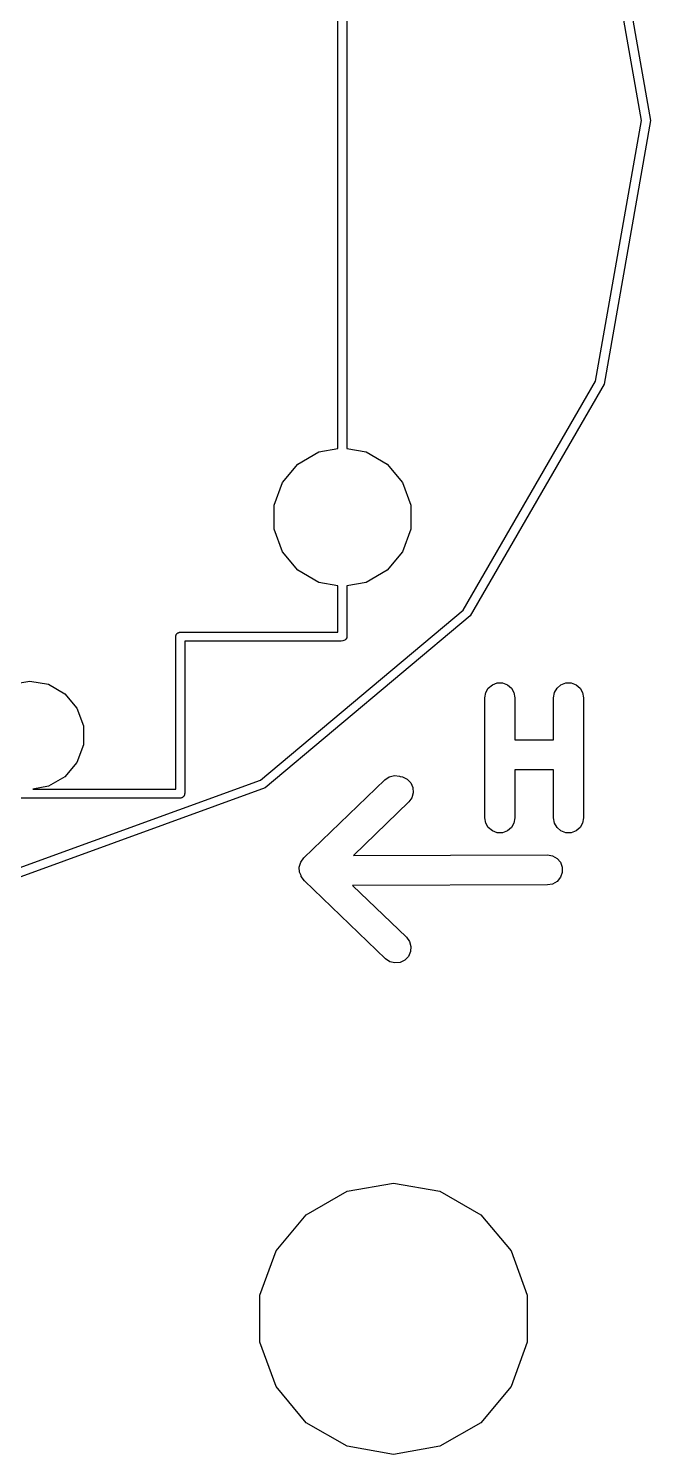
# Model space of a CAD drawing. Extents: x 76 to 227, y -129 to -83.
# Drawn here: x 216.72 to 227.06, y -128.43 to -104.7 of the extents above; entities that cross this region are included whole.
import ezdxf

# ---------------------------------------------------------------- set-up
doc = ezdxf.new("R2010")
doc.units = 0
doc.header["$MEASUREMENT"] = 0
doc.layers.add('BLACK', color=7, linetype='CONTINUOUS')

msp = doc.modelspace()

# ---------------------------------------------------------------- linework, layer by layer
at = {"layer": 'Black'}
for p, q in [((221.865, -111.689), (221.865, -101.18)), ((222.015, -101.19), (222.015, -111.689)), ((226.915, -106.23), (226.151, -101.895)), ((226.292, -101.844), (227.065, -106.23)), ((226.151, -110.565), (226.915, -106.23)), ((227.065, -106.23), (226.292, -110.616)), ((223.95, -114.377), (226.151, -110.565)), ((226.292, -110.616), (224.065, -114.474)), ((221.198, -111.946), (221.545, -111.745)), ((221.545, -111.745), (221.865, -111.689)), ((222.015, -111.689), (222.335, -111.745)), ((222.335, -111.745), (222.682, -111.946)), ((220.94, -112.253), (221.198, -111.946)), ((222.682, -111.946), (222.94, -112.253)), ((220.803, -112.63), (220.94, -112.253)), ((222.94, -112.253), (223.077, -112.63)), ((220.803, -113.03), (220.803, -112.63)), ((223.077, -112.63), (223.077, -113.03)), ((220.94, -113.407), (220.803, -113.03)), ((223.077, -113.03), (222.94, -113.407)), ((221.198, -113.714), (220.94, -113.407)), ((222.94, -113.407), (222.682, -113.714)), ((221.545, -113.915), (221.198, -113.714)), ((222.682, -113.714), (222.335, -113.915)), ((221.865, -113.971), (221.545, -113.915)), ((221.865, -114.745), (221.865, -113.971)), ((222.335, -113.915), (222.015, -113.971)), ((222.015, -113.971), (222.015, -114.81)), ((220.577, -117.207), (223.95, -114.377)), ((224.065, -114.474), (220.653, -117.337)), ((219.165, -114.82), (219.166, -114.814)), ((219.165, -117.355), (219.165, -114.82)), ((219.166, -114.807), (219.168, -114.801)), ((219.166, -114.814), (219.166, -114.807)), ((219.168, -114.801), (219.17, -114.794)), ((219.17, -114.794), (219.173, -114.789)), ((219.173, -114.789), (219.175, -114.782)), ((219.175, -114.782), (219.179, -114.777)), ((219.179, -114.777), (219.183, -114.772)), ((219.183, -114.772), (219.188, -114.768)), ((219.188, -114.768), (219.192, -114.763)), ((219.192, -114.763), (219.197, -114.759)), ((219.197, -114.759), (219.202, -114.755)), ((219.202, -114.755), (219.209, -114.753)), ((219.209, -114.753), (219.214, -114.75)), ((219.214, -114.75), (219.221, -114.748)), ((219.221, -114.748), (219.227, -114.746)), ((219.227, -114.746), (219.234, -114.746)), ((219.234, -114.746), (219.24, -114.745)), ((219.24, -114.745), (221.865, -114.745)), ((221.997, -114.858), (221.977, -114.875)), ((222.01, -114.836), (221.997, -114.858)), ((222.015, -114.81), (222.01, -114.836)), ((221.92, -114.895), (219.315, -114.895)), ((219.315, -114.895), (219.315, -117.43)), ((221.946, -114.89), (221.92, -114.895)), ((221.964, -114.88), (221.946, -114.89)), ((221.977, -114.875), (221.964, -114.88)), ((216.431, -115.611), (216.74, -115.557)), ((216.74, -115.557), (217.049, -115.611)), ((217.049, -115.611), (217.321, -115.768)), ((217.321, -115.768), (217.522, -116.008)), ((224.309, -115.835), (224.324, -115.749)), ((224.324, -115.749), (224.367, -115.674)), ((224.367, -115.674), (224.434, -115.618)), ((224.434, -115.618), (224.515, -115.589)), ((224.515, -115.589), (224.602, -115.589)), ((224.602, -115.589), (224.684, -115.618)), ((224.684, -115.618), (224.75, -115.674)), ((224.75, -115.674), (224.793, -115.749)), ((224.793, -115.749), (224.809, -115.835)), ((225.451, -115.835), (225.467, -115.749)), ((225.467, -115.749), (225.51, -115.674)), ((225.51, -115.674), (225.576, -115.618)), ((225.576, -115.618), (225.658, -115.589)), ((225.658, -115.589), (225.745, -115.589)), ((225.745, -115.589), (225.826, -115.618)), ((225.826, -115.618), (225.893, -115.674)), ((225.893, -115.674), (225.936, -115.749)), ((225.936, -115.749), (225.951, -115.835)), ((217.522, -116.008), (217.63, -116.303)), ((224.309, -117.835), (224.309, -115.835)), ((224.809, -115.835), (224.809, -116.537)), ((225.451, -116.537), (225.451, -115.835)), ((225.951, -115.835), (225.951, -117.835)), ((217.63, -116.303), (217.63, -116.617)), ((217.63, -116.617), (217.522, -116.912)), ((224.809, -116.537), (225.451, -116.537)), ((217.522, -116.912), (217.321, -117.152)), ((216.441, -118.712), (220.577, -117.207)), ((217.321, -117.152), (217.049, -117.309)), ((221.297, -118.5), (222.647, -117.2)), ((222.647, -117.2), (222.719, -117.151)), ((222.719, -117.151), (222.803, -117.131)), ((222.803, -117.131), (222.889, -117.14)), ((222.889, -117.14), (222.901, -117.146)), ((222.901, -117.146), (222.939, -117.15)), ((222.939, -117.15), (223.017, -117.188)), ((223.017, -117.188), (223.077, -117.25)), ((225.451, -117.037), (224.809, -117.037)), ((224.809, -117.037), (224.809, -117.835)), ((225.451, -117.835), (225.451, -117.037)), ((220.653, -117.337), (216.467, -118.86)), ((217.049, -117.309), (216.788, -117.355)), ((216.788, -117.355), (219.165, -117.355)), ((219.305, -117.468), (219.301, -117.473)), ((219.307, -117.461), (219.305, -117.468)), ((219.31, -117.456), (219.307, -117.461)), ((219.312, -117.449), (219.31, -117.456)), ((219.314, -117.443), (219.312, -117.449)), ((219.315, -117.43), (219.314, -117.436)), ((219.314, -117.436), (219.314, -117.443)), ((223.077, -117.25), (223.113, -117.33)), ((223.119, -117.416), (223.095, -117.5)), ((223.113, -117.33), (223.119, -117.416)), ((219.24, -117.505), (209.24, -117.505)), ((219.246, -117.504), (219.24, -117.505)), ((219.253, -117.504), (219.246, -117.504)), ((219.259, -117.502), (219.253, -117.504)), ((219.266, -117.5), (219.259, -117.502)), ((219.271, -117.497), (219.266, -117.5)), ((219.278, -117.495), (219.271, -117.497)), ((219.283, -117.491), (219.278, -117.495)), ((219.288, -117.487), (219.283, -117.491)), ((219.292, -117.482), (219.288, -117.487)), ((219.297, -117.478), (219.292, -117.482)), ((219.301, -117.473), (219.297, -117.478)), ((223.043, -117.57), (222.121, -118.459)), ((223.095, -117.5), (223.043, -117.57)), ((224.324, -117.92), (224.309, -117.835)), ((224.367, -117.995), (224.324, -117.92)), ((224.793, -117.92), (224.75, -117.995)), ((224.809, -117.835), (224.793, -117.92)), ((225.467, -117.92), (225.451, -117.835)), ((225.51, -117.995), (225.467, -117.92)), ((225.936, -117.92), (225.893, -117.995)), ((225.951, -117.835), (225.936, -117.92)), ((224.434, -118.051), (224.367, -117.995)), ((224.515, -118.081), (224.434, -118.051)), ((224.602, -118.081), (224.515, -118.081)), ((224.684, -118.051), (224.602, -118.081)), ((224.75, -117.995), (224.684, -118.051)), ((225.576, -118.051), (225.51, -117.995)), ((225.658, -118.081), (225.576, -118.051)), ((225.745, -118.081), (225.658, -118.081)), ((225.826, -118.051), (225.745, -118.081)), ((225.893, -117.995), (225.826, -118.051)), ((221.221, -118.654), (221.245, -118.57)), ((221.227, -118.74), (221.221, -118.654)), ((221.245, -118.57), (221.297, -118.5)), ((222.121, -118.459), (225.349, -118.45)), ((225.349, -118.45), (225.435, -118.465)), ((225.435, -118.465), (225.51, -118.508)), ((225.51, -118.508), (225.566, -118.574)), ((225.566, -118.574), (225.596, -118.656)), ((221.25, -118.792), (221.227, -118.74)), ((221.255, -118.81), (221.25, -118.792)), ((221.307, -118.88), (221.255, -118.81)), ((222.657, -120.18), (221.307, -118.88)), ((225.511, -118.891), (225.436, -118.935)), ((225.567, -118.824), (225.511, -118.891)), ((225.596, -118.743), (225.567, -118.824)), ((225.596, -118.656), (225.596, -118.743)), ((225.351, -118.95), (222.109, -118.959)), ((222.109, -118.959), (223.003, -119.82)), ((225.436, -118.935), (225.351, -118.95)), ((223.003, -119.82), (223.055, -119.89)), ((223.073, -120.06), (223.037, -120.14)), ((223.055, -119.89), (223.079, -119.974)), ((223.079, -119.974), (223.073, -120.06)), ((222.729, -120.229), (222.657, -120.18)), ((222.813, -120.249), (222.729, -120.229)), ((222.899, -120.24), (222.813, -120.249)), ((222.977, -120.202), (222.899, -120.24)), ((223.037, -120.14), (222.977, -120.202)), ((221.338, -124.44), (222.018, -124.048)), ((222.018, -124.048), (222.79, -123.911)), ((222.79, -123.911), (223.562, -124.048)), ((223.562, -124.048), (224.242, -124.44)), ((220.834, -125.041), (221.338, -124.44)), ((224.242, -124.44), (224.746, -125.041)), ((220.566, -125.778), (220.834, -125.041)), ((224.746, -125.041), (225.014, -125.778)), ((220.566, -126.562), (220.566, -125.778)), ((225.014, -125.778), (225.014, -126.562)), ((220.834, -127.299), (220.566, -126.562)), ((225.014, -126.562), (224.746, -127.299)), ((221.338, -127.9), (220.834, -127.299)), ((224.746, -127.299), (224.242, -127.9)), ((222.018, -128.292), (221.338, -127.9)), ((224.242, -127.9), (223.562, -128.292)), ((222.79, -128.429), (222.018, -128.292)), ((223.562, -128.292), (222.79, -128.429))]:
    msp.add_line(p, q, dxfattribs=at)

doc.saveas('drawing.dxf')
